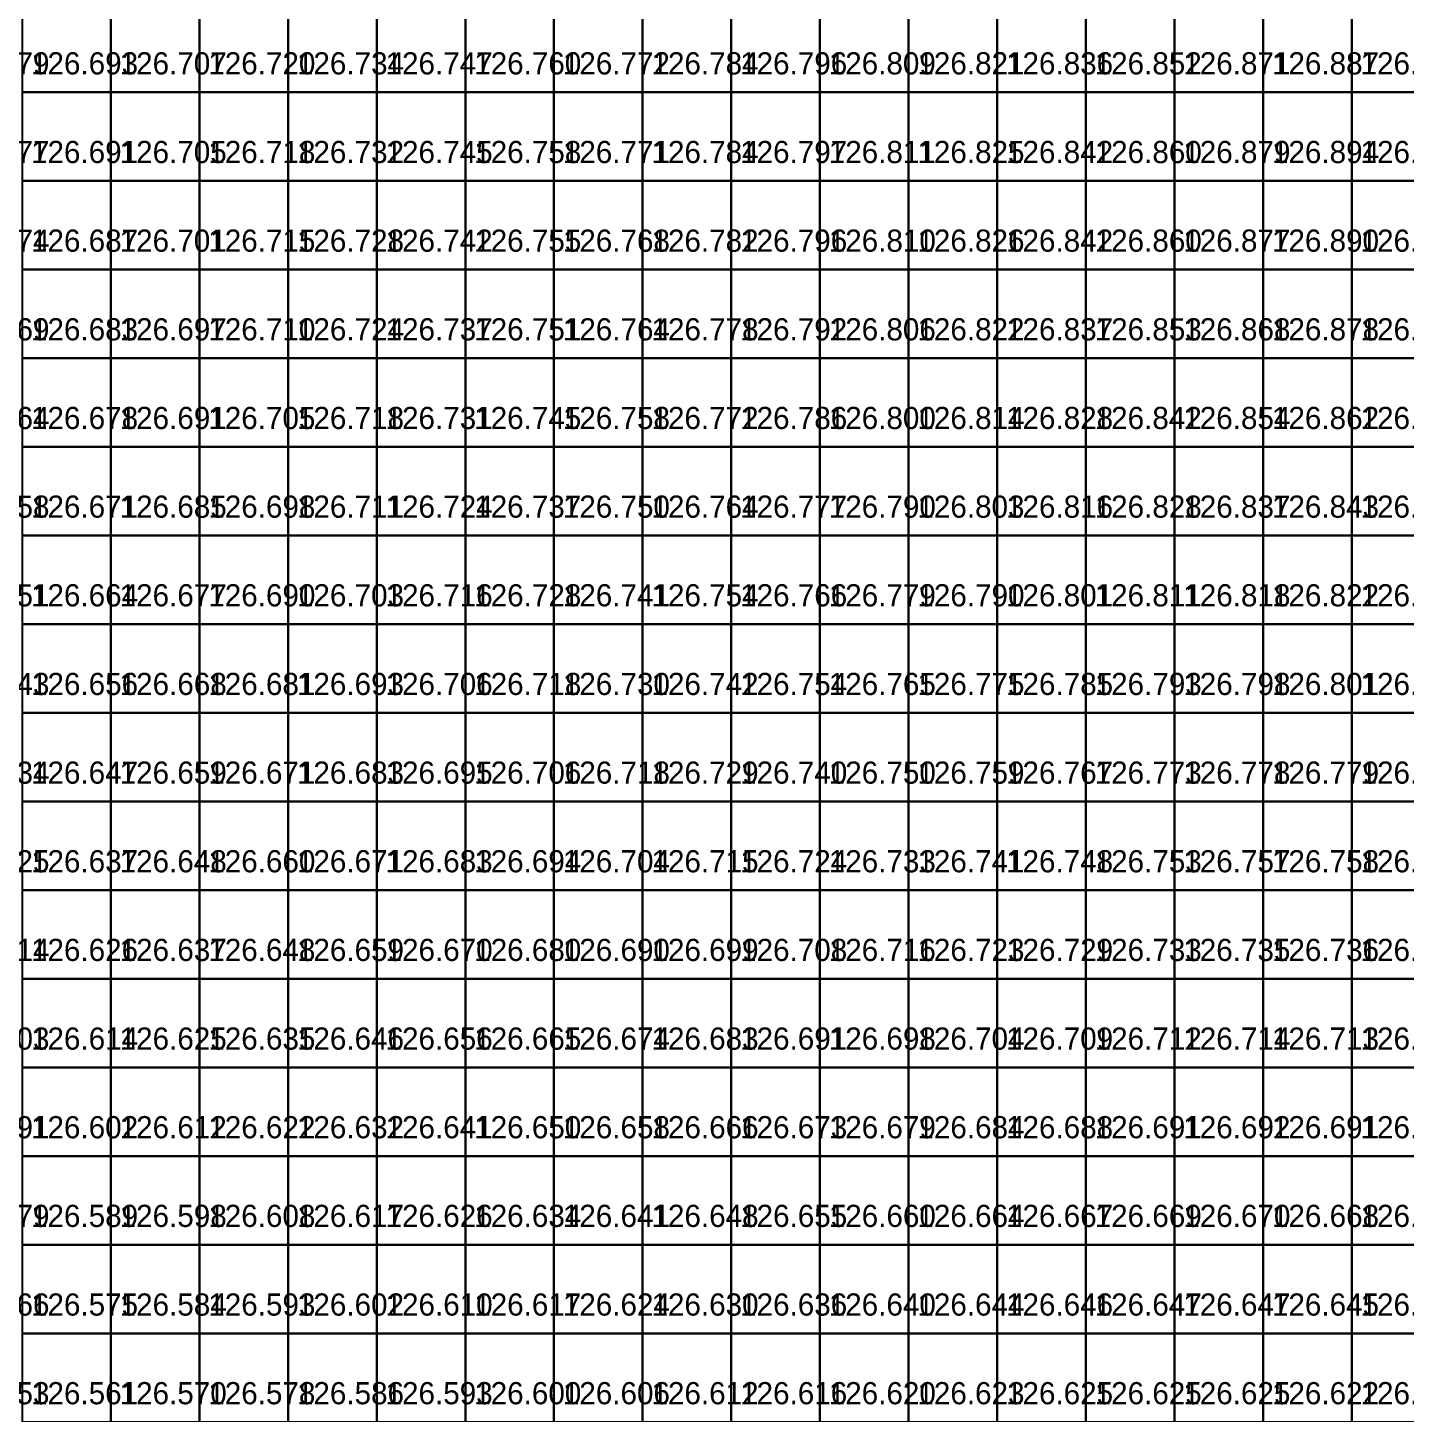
# Model space of a CAD drawing. Header units: metres. Extents: x 287857 to 287978, y 62957 to 63018.
# Drawn here: x 287886.99 to 287902.53, y 62971.93 to 62987.56 of the extents above; entities that cross this region are included whole.
import ezdxf

# ---------------------------------------------------------------- set-up
doc = ezdxf.new("R2010")
doc.units = ezdxf.units.M
for name, color, linetype, true_color in [('CIVILS-BARRIER', 7, 'Continuous', 0xf87171), ('CIVILS-INTERP', 7, 'Continuous', 0x64748b), ('CIVILS-LEVEL-TXT', 7, 'Continuous', 0x38bdf8), ('CIVILS-REAL', 7, 'Continuous', 0x38bdf8)]:
    doc.layers.add(name, color=color, linetype=linetype, true_color=true_color)

msp = doc.modelspace()

# ---------------------------------------------------------------- linework, layer by layer
at = {"layer": 'CIVILS-BARRIER'}
msp.add_polyline3d([(287901.925, 62986.831, 126.59), (287902.925, 62986.831, 126.59), (287902.925, 62987.831, 126.59), (287901.925, 62987.831, 126.59), (287901.925, 62986.831, 126.59)], dxfattribs=at)
at = {"layer": 'CIVILS-INTERP'}
for points in [[(287886.925, 62986.831, 126.693), (287887.925, 62986.831, 126.693), (287887.925, 62987.831, 126.693), (287886.925, 62987.831, 126.693), (287886.925, 62986.831, 126.693)], [(287887.925, 62986.831, 126.707), (287888.925, 62986.831, 126.707), (287888.925, 62987.831, 126.707), (287887.925, 62987.831, 126.707), (287887.925, 62986.831, 126.707)], [(287888.925, 62986.831, 126.72), (287889.925, 62986.831, 126.72), (287889.925, 62987.831, 126.72), (287888.925, 62987.831, 126.72), (287888.925, 62986.831, 126.72)], [(287889.925, 62986.831, 126.734), (287890.925, 62986.831, 126.734), (287890.925, 62987.831, 126.734), (287889.925, 62987.831, 126.734), (287889.925, 62986.831, 126.734)], [(287890.925, 62986.831, 126.747), (287891.925, 62986.831, 126.747), (287891.925, 62987.831, 126.747), (287890.925, 62987.831, 126.747), (287890.925, 62986.831, 126.747)], [(287891.925, 62986.831, 126.76), (287892.925, 62986.831, 126.76), (287892.925, 62987.831, 126.76), (287891.925, 62987.831, 126.76), (287891.925, 62986.831, 126.76)], [(287892.925, 62986.831, 126.772), (287893.925, 62986.831, 126.772), (287893.925, 62987.831, 126.772), (287892.925, 62987.831, 126.772), (287892.925, 62986.831, 126.772)], [(287893.925, 62986.831, 126.784), (287894.925, 62986.831, 126.784), (287894.925, 62987.831, 126.784), (287893.925, 62987.831, 126.784), (287893.925, 62986.831, 126.784)], [(287894.925, 62986.831, 126.796), (287895.925, 62986.831, 126.796), (287895.925, 62987.831, 126.796), (287894.925, 62987.831, 126.796), (287894.925, 62986.831, 126.796)], [(287895.925, 62986.831, 126.809), (287896.925, 62986.831, 126.809), (287896.925, 62987.831, 126.809), (287895.925, 62987.831, 126.809), (287895.925, 62986.831, 126.809)], [(287896.925, 62986.831, 126.821), (287897.925, 62986.831, 126.821), (287897.925, 62987.831, 126.821), (287896.925, 62987.831, 126.821), (287896.925, 62986.831, 126.821)], [(287897.925, 62986.831, 126.836), (287898.925, 62986.831, 126.836), (287898.925, 62987.831, 126.836), (287897.925, 62987.831, 126.836), (287897.925, 62986.831, 126.836)], [(287898.925, 62986.831, 126.852), (287899.925, 62986.831, 126.852), (287899.925, 62987.831, 126.852), (287898.925, 62987.831, 126.852), (287898.925, 62986.831, 126.852)], [(287899.925, 62986.831, 126.871), (287900.925, 62986.831, 126.871), (287900.925, 62987.831, 126.871), (287899.925, 62987.831, 126.871), (287899.925, 62986.831, 126.871)], [(287900.925, 62986.831, 126.887), (287901.925, 62986.831, 126.887), (287901.925, 62987.831, 126.887), (287900.925, 62987.831, 126.887), (287900.925, 62986.831, 126.887)], [(287886.925, 62985.831, 126.691), (287887.925, 62985.831, 126.691), (287887.925, 62986.831, 126.691), (287886.925, 62986.831, 126.691), (287886.925, 62985.831, 126.691)], [(287887.925, 62985.831, 126.705), (287888.925, 62985.831, 126.705), (287888.925, 62986.831, 126.705), (287887.925, 62986.831, 126.705), (287887.925, 62985.831, 126.705)], [(287888.925, 62985.831, 126.718), (287889.925, 62985.831, 126.718), (287889.925, 62986.831, 126.718), (287888.925, 62986.831, 126.718), (287888.925, 62985.831, 126.718)], [(287889.925, 62985.831, 126.732), (287890.925, 62985.831, 126.732), (287890.925, 62986.831, 126.732), (287889.925, 62986.831, 126.732), (287889.925, 62985.831, 126.732)], [(287890.925, 62985.831, 126.745), (287891.925, 62985.831, 126.745), (287891.925, 62986.831, 126.745), (287890.925, 62986.831, 126.745), (287890.925, 62985.831, 126.745)], [(287891.925, 62985.831, 126.758), (287892.925, 62985.831, 126.758), (287892.925, 62986.831, 126.758), (287891.925, 62986.831, 126.758), (287891.925, 62985.831, 126.758)], [(287892.925, 62985.831, 126.771), (287893.925, 62985.831, 126.771), (287893.925, 62986.831, 126.771), (287892.925, 62986.831, 126.771), (287892.925, 62985.831, 126.771)], [(287893.925, 62985.831, 126.784), (287894.925, 62985.831, 126.784), (287894.925, 62986.831, 126.784), (287893.925, 62986.831, 126.784), (287893.925, 62985.831, 126.784)], [(287894.925, 62985.831, 126.797), (287895.925, 62985.831, 126.797), (287895.925, 62986.831, 126.797), (287894.925, 62986.831, 126.797), (287894.925, 62985.831, 126.797)], [(287895.925, 62985.831, 126.811), (287896.925, 62985.831, 126.811), (287896.925, 62986.831, 126.811), (287895.925, 62986.831, 126.811), (287895.925, 62985.831, 126.811)], [(287896.925, 62985.831, 126.825), (287897.925, 62985.831, 126.825), (287897.925, 62986.831, 126.825), (287896.925, 62986.831, 126.825), (287896.925, 62985.831, 126.825)], [(287897.925, 62985.831, 126.842), (287898.925, 62985.831, 126.842), (287898.925, 62986.831, 126.842), (287897.925, 62986.831, 126.842), (287897.925, 62985.831, 126.842)], [(287898.925, 62985.831, 126.86), (287899.925, 62985.831, 126.86), (287899.925, 62986.831, 126.86), (287898.925, 62986.831, 126.86), (287898.925, 62985.831, 126.86)], [(287899.925, 62985.831, 126.879), (287900.925, 62985.831, 126.879), (287900.925, 62986.831, 126.879), (287899.925, 62986.831, 126.879), (287899.925, 62985.831, 126.879)], [(287900.925, 62985.831, 126.894), (287901.925, 62985.831, 126.894), (287901.925, 62986.831, 126.894), (287900.925, 62986.831, 126.894), (287900.925, 62985.831, 126.894)], [(287886.925, 62984.831, 126.687), (287887.925, 62984.831, 126.687), (287887.925, 62985.831, 126.687), (287886.925, 62985.831, 126.687), (287886.925, 62984.831, 126.687)], [(287887.925, 62984.831, 126.701), (287888.925, 62984.831, 126.701), (287888.925, 62985.831, 126.701), (287887.925, 62985.831, 126.701), (287887.925, 62984.831, 126.701)], [(287888.925, 62984.831, 126.715), (287889.925, 62984.831, 126.715), (287889.925, 62985.831, 126.715), (287888.925, 62985.831, 126.715), (287888.925, 62984.831, 126.715)], [(287889.925, 62984.831, 126.728), (287890.925, 62984.831, 126.728), (287890.925, 62985.831, 126.728), (287889.925, 62985.831, 126.728), (287889.925, 62984.831, 126.728)], [(287890.925, 62984.831, 126.742), (287891.925, 62984.831, 126.742), (287891.925, 62985.831, 126.742), (287890.925, 62985.831, 126.742), (287890.925, 62984.831, 126.742)], [(287891.925, 62984.831, 126.755), (287892.925, 62984.831, 126.755), (287892.925, 62985.831, 126.755), (287891.925, 62985.831, 126.755), (287891.925, 62984.831, 126.755)], [(287892.925, 62984.831, 126.768), (287893.925, 62984.831, 126.768), (287893.925, 62985.831, 126.768), (287892.925, 62985.831, 126.768), (287892.925, 62984.831, 126.768)], [(287893.925, 62984.831, 126.782), (287894.925, 62984.831, 126.782), (287894.925, 62985.831, 126.782), (287893.925, 62985.831, 126.782), (287893.925, 62984.831, 126.782)], [(287894.925, 62984.831, 126.796), (287895.925, 62984.831, 126.796), (287895.925, 62985.831, 126.796), (287894.925, 62985.831, 126.796), (287894.925, 62984.831, 126.796)], [(287895.925, 62984.831, 126.81), (287896.925, 62984.831, 126.81), (287896.925, 62985.831, 126.81), (287895.925, 62985.831, 126.81), (287895.925, 62984.831, 126.81)], [(287896.925, 62984.831, 126.826), (287897.925, 62984.831, 126.826), (287897.925, 62985.831, 126.826), (287896.925, 62985.831, 126.826), (287896.925, 62984.831, 126.826)], [(287897.925, 62984.831, 126.842), (287898.925, 62984.831, 126.842), (287898.925, 62985.831, 126.842), (287897.925, 62985.831, 126.842), (287897.925, 62984.831, 126.842)], [(287898.925, 62984.831, 126.86), (287899.925, 62984.831, 126.86), (287899.925, 62985.831, 126.86), (287898.925, 62985.831, 126.86), (287898.925, 62984.831, 126.86)], [(287899.925, 62984.831, 126.877), (287900.925, 62984.831, 126.877), (287900.925, 62985.831, 126.877), (287899.925, 62985.831, 126.877), (287899.925, 62984.831, 126.877)], [(287900.925, 62984.831, 126.89), (287901.925, 62984.831, 126.89), (287901.925, 62985.831, 126.89), (287900.925, 62985.831, 126.89), (287900.925, 62984.831, 126.89)], [(287901.925, 62984.831, 126.895), (287902.925, 62984.831, 126.895), (287902.925, 62985.831, 126.895), (287901.925, 62985.831, 126.895), (287901.925, 62984.831, 126.895)], [(287886.925, 62983.831, 126.683), (287887.925, 62983.831, 126.683), (287887.925, 62984.831, 126.683), (287886.925, 62984.831, 126.683), (287886.925, 62983.831, 126.683)], [(287887.925, 62983.831, 126.697), (287888.925, 62983.831, 126.697), (287888.925, 62984.831, 126.697), (287887.925, 62984.831, 126.697), (287887.925, 62983.831, 126.697)], [(287888.925, 62983.831, 126.71), (287889.925, 62983.831, 126.71), (287889.925, 62984.831, 126.71), (287888.925, 62984.831, 126.71), (287888.925, 62983.831, 126.71)], [(287889.925, 62983.831, 126.724), (287890.925, 62983.831, 126.724), (287890.925, 62984.831, 126.724), (287889.925, 62984.831, 126.724), (287889.925, 62983.831, 126.724)], [(287890.925, 62983.831, 126.737), (287891.925, 62983.831, 126.737), (287891.925, 62984.831, 126.737), (287890.925, 62984.831, 126.737), (287890.925, 62983.831, 126.737)], [(287891.925, 62983.831, 126.751), (287892.925, 62983.831, 126.751), (287892.925, 62984.831, 126.751), (287891.925, 62984.831, 126.751), (287891.925, 62983.831, 126.751)], [(287892.925, 62983.831, 126.764), (287893.925, 62983.831, 126.764), (287893.925, 62984.831, 126.764), (287892.925, 62984.831, 126.764), (287892.925, 62983.831, 126.764)], [(287893.925, 62983.831, 126.778), (287894.925, 62983.831, 126.778), (287894.925, 62984.831, 126.778), (287893.925, 62984.831, 126.778), (287893.925, 62983.831, 126.778)], [(287894.925, 62983.831, 126.792), (287895.925, 62983.831, 126.792), (287895.925, 62984.831, 126.792), (287894.925, 62984.831, 126.792), (287894.925, 62983.831, 126.792)], [(287895.925, 62983.831, 126.806), (287896.925, 62983.831, 126.806), (287896.925, 62984.831, 126.806), (287895.925, 62984.831, 126.806), (287895.925, 62983.831, 126.806)], [(287896.925, 62983.831, 126.822), (287897.925, 62983.831, 126.822), (287897.925, 62984.831, 126.822), (287896.925, 62984.831, 126.822), (287896.925, 62983.831, 126.822)], [(287897.925, 62983.831, 126.837), (287898.925, 62983.831, 126.837), (287898.925, 62984.831, 126.837), (287897.925, 62984.831, 126.837), (287897.925, 62983.831, 126.837)], [(287898.925, 62983.831, 126.853), (287899.925, 62983.831, 126.853), (287899.925, 62984.831, 126.853), (287898.925, 62984.831, 126.853), (287898.925, 62983.831, 126.853)], [(287899.925, 62983.831, 126.868), (287900.925, 62983.831, 126.868), (287900.925, 62984.831, 126.868), (287899.925, 62984.831, 126.868), (287899.925, 62983.831, 126.868)], [(287900.925, 62983.831, 126.878), (287901.925, 62983.831, 126.878), (287901.925, 62984.831, 126.878), (287900.925, 62984.831, 126.878), (287900.925, 62983.831, 126.878)], [(287901.925, 62983.831, 126.882), (287902.925, 62983.831, 126.882), (287902.925, 62984.831, 126.882), (287901.925, 62984.831, 126.882), (287901.925, 62983.831, 126.882)], [(287886.925, 62982.831, 126.678), (287887.925, 62982.831, 126.678), (287887.925, 62983.831, 126.678), (287886.925, 62983.831, 126.678), (287886.925, 62982.831, 126.678)], [(287887.925, 62982.831, 126.691), (287888.925, 62982.831, 126.691), (287888.925, 62983.831, 126.691), (287887.925, 62983.831, 126.691), (287887.925, 62982.831, 126.691)], [(287888.925, 62982.831, 126.705), (287889.925, 62982.831, 126.705), (287889.925, 62983.831, 126.705), (287888.925, 62983.831, 126.705), (287888.925, 62982.831, 126.705)], [(287889.925, 62982.831, 126.718), (287890.925, 62982.831, 126.718), (287890.925, 62983.831, 126.718), (287889.925, 62983.831, 126.718), (287889.925, 62982.831, 126.718)], [(287890.925, 62982.831, 126.731), (287891.925, 62982.831, 126.731), (287891.925, 62983.831, 126.731), (287890.925, 62983.831, 126.731), (287890.925, 62982.831, 126.731)], [(287891.925, 62982.831, 126.745), (287892.925, 62982.831, 126.745), (287892.925, 62983.831, 126.745), (287891.925, 62983.831, 126.745), (287891.925, 62982.831, 126.745)], [(287892.925, 62982.831, 126.758), (287893.925, 62982.831, 126.758), (287893.925, 62983.831, 126.758), (287892.925, 62983.831, 126.758), (287892.925, 62982.831, 126.758)], [(287893.925, 62982.831, 126.772), (287894.925, 62982.831, 126.772), (287894.925, 62983.831, 126.772), (287893.925, 62983.831, 126.772), (287893.925, 62982.831, 126.772)], [(287894.925, 62982.831, 126.786), (287895.925, 62982.831, 126.786), (287895.925, 62983.831, 126.786), (287894.925, 62983.831, 126.786), (287894.925, 62982.831, 126.786)], [(287895.925, 62982.831, 126.8), (287896.925, 62982.831, 126.8), (287896.925, 62983.831, 126.8), (287895.925, 62983.831, 126.8), (287895.925, 62982.831, 126.8)], [(287896.925, 62982.831, 126.814), (287897.925, 62982.831, 126.814), (287897.925, 62983.831, 126.814), (287896.925, 62983.831, 126.814), (287896.925, 62982.831, 126.814)], [(287897.925, 62982.831, 126.828), (287898.925, 62982.831, 126.828), (287898.925, 62983.831, 126.828), (287897.925, 62983.831, 126.828), (287897.925, 62982.831, 126.828)], [(287898.925, 62982.831, 126.842), (287899.925, 62982.831, 126.842), (287899.925, 62983.831, 126.842), (287898.925, 62983.831, 126.842), (287898.925, 62982.831, 126.842)], [(287899.925, 62982.831, 126.854), (287900.925, 62982.831, 126.854), (287900.925, 62983.831, 126.854), (287899.925, 62983.831, 126.854), (287899.925, 62982.831, 126.854)], [(287900.925, 62982.831, 126.862), (287901.925, 62982.831, 126.862), (287901.925, 62983.831, 126.862), (287900.925, 62983.831, 126.862), (287900.925, 62982.831, 126.862)], [(287901.925, 62982.831, 126.864), (287902.925, 62982.831, 126.864), (287902.925, 62983.831, 126.864), (287901.925, 62983.831, 126.864), (287901.925, 62982.831, 126.864)], [(287886.925, 62981.831, 126.671), (287887.925, 62981.831, 126.671), (287887.925, 62982.831, 126.671), (287886.925, 62982.831, 126.671), (287886.925, 62981.831, 126.671)], [(287887.925, 62981.831, 126.685), (287888.925, 62981.831, 126.685), (287888.925, 62982.831, 126.685), (287887.925, 62982.831, 126.685), (287887.925, 62981.831, 126.685)], [(287888.925, 62981.831, 126.698), (287889.925, 62981.831, 126.698), (287889.925, 62982.831, 126.698), (287888.925, 62982.831, 126.698), (287888.925, 62981.831, 126.698)], [(287889.925, 62981.831, 126.711), (287890.925, 62981.831, 126.711), (287890.925, 62982.831, 126.711), (287889.925, 62982.831, 126.711), (287889.925, 62981.831, 126.711)], [(287890.925, 62981.831, 126.724), (287891.925, 62981.831, 126.724), (287891.925, 62982.831, 126.724), (287890.925, 62982.831, 126.724), (287890.925, 62981.831, 126.724)], [(287891.925, 62981.831, 126.737), (287892.925, 62981.831, 126.737), (287892.925, 62982.831, 126.737), (287891.925, 62982.831, 126.737), (287891.925, 62981.831, 126.737)], [(287892.925, 62981.831, 126.75), (287893.925, 62981.831, 126.75), (287893.925, 62982.831, 126.75), (287892.925, 62982.831, 126.75), (287892.925, 62981.831, 126.75)], [(287893.925, 62981.831, 126.764), (287894.925, 62981.831, 126.764), (287894.925, 62982.831, 126.764), (287893.925, 62982.831, 126.764), (287893.925, 62981.831, 126.764)], [(287894.925, 62981.831, 126.777), (287895.925, 62981.831, 126.777), (287895.925, 62982.831, 126.777), (287894.925, 62982.831, 126.777), (287894.925, 62981.831, 126.777)], [(287895.925, 62981.831, 126.79), (287896.925, 62981.831, 126.79), (287896.925, 62982.831, 126.79), (287895.925, 62982.831, 126.79), (287895.925, 62981.831, 126.79)], [(287896.925, 62981.831, 126.803), (287897.925, 62981.831, 126.803), (287897.925, 62982.831, 126.803), (287896.925, 62982.831, 126.803), (287896.925, 62981.831, 126.803)], [(287897.925, 62981.831, 126.816), (287898.925, 62981.831, 126.816), (287898.925, 62982.831, 126.816), (287897.925, 62982.831, 126.816), (287897.925, 62981.831, 126.816)], [(287898.925, 62981.831, 126.828), (287899.925, 62981.831, 126.828), (287899.925, 62982.831, 126.828), (287898.925, 62982.831, 126.828), (287898.925, 62981.831, 126.828)], [(287899.925, 62981.831, 126.837), (287900.925, 62981.831, 126.837), (287900.925, 62982.831, 126.837), (287899.925, 62982.831, 126.837), (287899.925, 62981.831, 126.837)], [(287900.925, 62981.831, 126.843), (287901.925, 62981.831, 126.843), (287901.925, 62982.831, 126.843), (287900.925, 62982.831, 126.843), (287900.925, 62981.831, 126.843)], [(287901.925, 62981.831, 126.844), (287902.925, 62981.831, 126.844), (287902.925, 62982.831, 126.844), (287901.925, 62982.831, 126.844), (287901.925, 62981.831, 126.844)], [(287886.925, 62980.831, 126.664), (287887.925, 62980.831, 126.664), (287887.925, 62981.831, 126.664), (287886.925, 62981.831, 126.664), (287886.925, 62980.831, 126.664)], [(287887.925, 62980.831, 126.677), (287888.925, 62980.831, 126.677), (287888.925, 62981.831, 126.677), (287887.925, 62981.831, 126.677), (287887.925, 62980.831, 126.677)], [(287888.925, 62980.831, 126.69), (287889.925, 62980.831, 126.69), (287889.925, 62981.831, 126.69), (287888.925, 62981.831, 126.69), (287888.925, 62980.831, 126.69)], [(287889.925, 62980.831, 126.703), (287890.925, 62980.831, 126.703), (287890.925, 62981.831, 126.703), (287889.925, 62981.831, 126.703), (287889.925, 62980.831, 126.703)], [(287890.925, 62980.831, 126.716), (287891.925, 62980.831, 126.716), (287891.925, 62981.831, 126.716), (287890.925, 62981.831, 126.716), (287890.925, 62980.831, 126.716)], [(287891.925, 62980.831, 126.728), (287892.925, 62980.831, 126.728), (287892.925, 62981.831, 126.728), (287891.925, 62981.831, 126.728), (287891.925, 62980.831, 126.728)], [(287892.925, 62980.831, 126.741), (287893.925, 62980.831, 126.741), (287893.925, 62981.831, 126.741), (287892.925, 62981.831, 126.741), (287892.925, 62980.831, 126.741)], [(287893.925, 62980.831, 126.754), (287894.925, 62980.831, 126.754), (287894.925, 62981.831, 126.754), (287893.925, 62981.831, 126.754), (287893.925, 62980.831, 126.754)], [(287894.925, 62980.831, 126.766), (287895.925, 62980.831, 126.766), (287895.925, 62981.831, 126.766), (287894.925, 62981.831, 126.766), (287894.925, 62980.831, 126.766)], [(287895.925, 62980.831, 126.779), (287896.925, 62980.831, 126.779), (287896.925, 62981.831, 126.779), (287895.925, 62981.831, 126.779), (287895.925, 62980.831, 126.779)], [(287896.925, 62980.831, 126.79), (287897.925, 62980.831, 126.79), (287897.925, 62981.831, 126.79), (287896.925, 62981.831, 126.79), (287896.925, 62980.831, 126.79)], [(287897.925, 62980.831, 126.801), (287898.925, 62980.831, 126.801), (287898.925, 62981.831, 126.801), (287897.925, 62981.831, 126.801), (287897.925, 62980.831, 126.801)], [(287898.925, 62980.831, 126.811), (287899.925, 62980.831, 126.811), (287899.925, 62981.831, 126.811), (287898.925, 62981.831, 126.811), (287898.925, 62980.831, 126.811)], [(287899.925, 62980.831, 126.818), (287900.925, 62980.831, 126.818), (287900.925, 62981.831, 126.818), (287899.925, 62981.831, 126.818), (287899.925, 62980.831, 126.818)], [(287900.925, 62980.831, 126.822), (287901.925, 62980.831, 126.822), (287901.925, 62981.831, 126.822), (287900.925, 62981.831, 126.822), (287900.925, 62980.831, 126.822)], [(287901.925, 62980.831, 126.822), (287902.925, 62980.831, 126.822), (287902.925, 62981.831, 126.822), (287901.925, 62981.831, 126.822), (287901.925, 62980.831, 126.822)], [(287886.925, 62979.831, 126.656), (287887.925, 62979.831, 126.656), (287887.925, 62980.831, 126.656), (287886.925, 62980.831, 126.656), (287886.925, 62979.831, 126.656)], [(287887.925, 62979.831, 126.668), (287888.925, 62979.831, 126.668), (287888.925, 62980.831, 126.668), (287887.925, 62980.831, 126.668), (287887.925, 62979.831, 126.668)], [(287888.925, 62979.831, 126.681), (287889.925, 62979.831, 126.681), (287889.925, 62980.831, 126.681), (287888.925, 62980.831, 126.681), (287888.925, 62979.831, 126.681)], [(287889.925, 62979.831, 126.693), (287890.925, 62979.831, 126.693), (287890.925, 62980.831, 126.693), (287889.925, 62980.831, 126.693), (287889.925, 62979.831, 126.693)], [(287890.925, 62979.831, 126.706), (287891.925, 62979.831, 126.706), (287891.925, 62980.831, 126.706), (287890.925, 62980.831, 126.706), (287890.925, 62979.831, 126.706)], [(287891.925, 62979.831, 126.718), (287892.925, 62979.831, 126.718), (287892.925, 62980.831, 126.718), (287891.925, 62980.831, 126.718), (287891.925, 62979.831, 126.718)], [(287892.925, 62979.831, 126.73), (287893.925, 62979.831, 126.73), (287893.925, 62980.831, 126.73), (287892.925, 62980.831, 126.73), (287892.925, 62979.831, 126.73)], [(287893.925, 62979.831, 126.742), (287894.925, 62979.831, 126.742), (287894.925, 62980.831, 126.742), (287893.925, 62980.831, 126.742), (287893.925, 62979.831, 126.742)], [(287894.925, 62979.831, 126.754), (287895.925, 62979.831, 126.754), (287895.925, 62980.831, 126.754), (287894.925, 62980.831, 126.754), (287894.925, 62979.831, 126.754)], [(287895.925, 62979.831, 126.765), (287896.925, 62979.831, 126.765), (287896.925, 62980.831, 126.765), (287895.925, 62980.831, 126.765), (287895.925, 62979.831, 126.765)], [(287896.925, 62979.831, 126.775), (287897.925, 62979.831, 126.775), (287897.925, 62980.831, 126.775), (287896.925, 62980.831, 126.775), (287896.925, 62979.831, 126.775)], [(287897.925, 62979.831, 126.785), (287898.925, 62979.831, 126.785), (287898.925, 62980.831, 126.785), (287897.925, 62980.831, 126.785), (287897.925, 62979.831, 126.785)], [(287898.925, 62979.831, 126.793), (287899.925, 62979.831, 126.793), (287899.925, 62980.831, 126.793), (287898.925, 62980.831, 126.793), (287898.925, 62979.831, 126.793)], [(287899.925, 62979.831, 126.798), (287900.925, 62979.831, 126.798), (287900.925, 62980.831, 126.798), (287899.925, 62980.831, 126.798), (287899.925, 62979.831, 126.798)], [(287900.925, 62979.831, 126.801), (287901.925, 62979.831, 126.801), (287901.925, 62980.831, 126.801), (287900.925, 62980.831, 126.801), (287900.925, 62979.831, 126.801)], [(287901.925, 62979.831, 126.8), (287902.925, 62979.831, 126.8), (287902.925, 62980.831, 126.8), (287901.925, 62980.831, 126.8), (287901.925, 62979.831, 126.8)], [(287886.925, 62978.831, 126.647), (287887.925, 62978.831, 126.647), (287887.925, 62979.831, 126.647), (287886.925, 62979.831, 126.647), (287886.925, 62978.831, 126.647)], [(287887.925, 62978.831, 126.659), (287888.925, 62978.831, 126.659), (287888.925, 62979.831, 126.659), (287887.925, 62979.831, 126.659), (287887.925, 62978.831, 126.659)], [(287888.925, 62978.831, 126.671), (287889.925, 62978.831, 126.671), (287889.925, 62979.831, 126.671), (287888.925, 62979.831, 126.671), (287888.925, 62978.831, 126.671)], [(287889.925, 62978.831, 126.683), (287890.925, 62978.831, 126.683), (287890.925, 62979.831, 126.683), (287889.925, 62979.831, 126.683), (287889.925, 62978.831, 126.683)], [(287890.925, 62978.831, 126.695), (287891.925, 62978.831, 126.695), (287891.925, 62979.831, 126.695), (287890.925, 62979.831, 126.695), (287890.925, 62978.831, 126.695)], [(287891.925, 62978.831, 126.706), (287892.925, 62978.831, 126.706), (287892.925, 62979.831, 126.706), (287891.925, 62979.831, 126.706), (287891.925, 62978.831, 126.706)], [(287892.925, 62978.831, 126.718), (287893.925, 62978.831, 126.718), (287893.925, 62979.831, 126.718), (287892.925, 62979.831, 126.718), (287892.925, 62978.831, 126.718)], [(287893.925, 62978.831, 126.729), (287894.925, 62978.831, 126.729), (287894.925, 62979.831, 126.729), (287893.925, 62979.831, 126.729), (287893.925, 62978.831, 126.729)], [(287894.925, 62978.831, 126.74), (287895.925, 62978.831, 126.74), (287895.925, 62979.831, 126.74), (287894.925, 62979.831, 126.74), (287894.925, 62978.831, 126.74)], [(287895.925, 62978.831, 126.75), (287896.925, 62978.831, 126.75), (287896.925, 62979.831, 126.75), (287895.925, 62979.831, 126.75), (287895.925, 62978.831, 126.75)], [(287896.925, 62978.831, 126.759), (287897.925, 62978.831, 126.759), (287897.925, 62979.831, 126.759), (287896.925, 62979.831, 126.759), (287896.925, 62978.831, 126.759)], [(287897.925, 62978.831, 126.767), (287898.925, 62978.831, 126.767), (287898.925, 62979.831, 126.767), (287897.925, 62979.831, 126.767), (287897.925, 62978.831, 126.767)], [(287898.925, 62978.831, 126.773), (287899.925, 62978.831, 126.773), (287899.925, 62979.831, 126.773), (287898.925, 62979.831, 126.773), (287898.925, 62978.831, 126.773)], [(287899.925, 62978.831, 126.778), (287900.925, 62978.831, 126.778), (287900.925, 62979.831, 126.778), (287899.925, 62979.831, 126.778), (287899.925, 62978.831, 126.778)], [(287900.925, 62978.831, 126.779), (287901.925, 62978.831, 126.779), (287901.925, 62979.831, 126.779), (287900.925, 62979.831, 126.779), (287900.925, 62978.831, 126.779)], [(287901.925, 62978.831, 126.778), (287902.925, 62978.831, 126.778), (287902.925, 62979.831, 126.778), (287901.925, 62979.831, 126.778), (287901.925, 62978.831, 126.778)], [(287886.925, 62977.831, 126.637), (287887.925, 62977.831, 126.637), (287887.925, 62978.831, 126.637), (287886.925, 62978.831, 126.637), (287886.925, 62977.831, 126.637)], [(287887.925, 62977.831, 126.648), (287888.925, 62977.831, 126.648), (287888.925, 62978.831, 126.648), (287887.925, 62978.831, 126.648), (287887.925, 62977.831, 126.648)], [(287888.925, 62977.831, 126.66), (287889.925, 62977.831, 126.66), (287889.925, 62978.831, 126.66), (287888.925, 62978.831, 126.66), (287888.925, 62977.831, 126.66)], [(287889.925, 62977.831, 126.671), (287890.925, 62977.831, 126.671), (287890.925, 62978.831, 126.671), (287889.925, 62978.831, 126.671), (287889.925, 62977.831, 126.671)], [(287890.925, 62977.831, 126.683), (287891.925, 62977.831, 126.683), (287891.925, 62978.831, 126.683), (287890.925, 62978.831, 126.683), (287890.925, 62977.831, 126.683)], [(287891.925, 62977.831, 126.694), (287892.925, 62977.831, 126.694), (287892.925, 62978.831, 126.694), (287891.925, 62978.831, 126.694), (287891.925, 62977.831, 126.694)], [(287892.925, 62977.831, 126.704), (287893.925, 62977.831, 126.704), (287893.925, 62978.831, 126.704), (287892.925, 62978.831, 126.704), (287892.925, 62977.831, 126.704)], [(287893.925, 62977.831, 126.715), (287894.925, 62977.831, 126.715), (287894.925, 62978.831, 126.715), (287893.925, 62978.831, 126.715), (287893.925, 62977.831, 126.715)], [(287894.925, 62977.831, 126.724), (287895.925, 62977.831, 126.724), (287895.925, 62978.831, 126.724), (287894.925, 62978.831, 126.724), (287894.925, 62977.831, 126.724)], [(287895.925, 62977.831, 126.733), (287896.925, 62977.831, 126.733), (287896.925, 62978.831, 126.733), (287895.925, 62978.831, 126.733), (287895.925, 62977.831, 126.733)], [(287896.925, 62977.831, 126.741), (287897.925, 62977.831, 126.741), (287897.925, 62978.831, 126.741), (287896.925, 62978.831, 126.741), (287896.925, 62977.831, 126.741)], [(287897.925, 62977.831, 126.748), (287898.925, 62977.831, 126.748), (287898.925, 62978.831, 126.748), (287897.925, 62978.831, 126.748), (287897.925, 62977.831, 126.748)], [(287898.925, 62977.831, 126.753), (287899.925, 62977.831, 126.753), (287899.925, 62978.831, 126.753), (287898.925, 62978.831, 126.753), (287898.925, 62977.831, 126.753)], [(287899.925, 62977.831, 126.757), (287900.925, 62977.831, 126.757), (287900.925, 62978.831, 126.757), (287899.925, 62978.831, 126.757), (287899.925, 62977.831, 126.757)], [(287900.925, 62977.831, 126.758), (287901.925, 62977.831, 126.758), (287901.925, 62978.831, 126.758), (287900.925, 62978.831, 126.758), (287900.925, 62977.831, 126.758)], [(287901.925, 62977.831, 126.756), (287902.925, 62977.831, 126.756), (287902.925, 62978.831, 126.756), (287901.925, 62978.831, 126.756), (287901.925, 62977.831, 126.756)], [(287886.925, 62976.831, 126.626), (287887.925, 62976.831, 126.626), (287887.925, 62977.831, 126.626), (287886.925, 62977.831, 126.626), (287886.925, 62976.831, 126.626)], [(287887.925, 62976.831, 126.637), (287888.925, 62976.831, 126.637), (287888.925, 62977.831, 126.637), (287887.925, 62977.831, 126.637), (287887.925, 62976.831, 126.637)], [(287888.925, 62976.831, 126.648), (287889.925, 62976.831, 126.648), (287889.925, 62977.831, 126.648), (287888.925, 62977.831, 126.648), (287888.925, 62976.831, 126.648)], [(287889.925, 62976.831, 126.659), (287890.925, 62976.831, 126.659), (287890.925, 62977.831, 126.659), (287889.925, 62977.831, 126.659), (287889.925, 62976.831, 126.659)], [(287890.925, 62976.831, 126.67), (287891.925, 62976.831, 126.67), (287891.925, 62977.831, 126.67), (287890.925, 62977.831, 126.67), (287890.925, 62976.831, 126.67)], [(287891.925, 62976.831, 126.68), (287892.925, 62976.831, 126.68), (287892.925, 62977.831, 126.68), (287891.925, 62977.831, 126.68), (287891.925, 62976.831, 126.68)], [(287892.925, 62976.831, 126.69), (287893.925, 62976.831, 126.69), (287893.925, 62977.831, 126.69), (287892.925, 62977.831, 126.69), (287892.925, 62976.831, 126.69)], [(287893.925, 62976.831, 126.699), (287894.925, 62976.831, 126.699), (287894.925, 62977.831, 126.699), (287893.925, 62977.831, 126.699), (287893.925, 62976.831, 126.699)], [(287894.925, 62976.831, 126.708), (287895.925, 62976.831, 126.708), (287895.925, 62977.831, 126.708), (287894.925, 62977.831, 126.708), (287894.925, 62976.831, 126.708)], [(287895.925, 62976.831, 126.716), (287896.925, 62976.831, 126.716), (287896.925, 62977.831, 126.716), (287895.925, 62977.831, 126.716), (287895.925, 62976.831, 126.716)], [(287896.925, 62976.831, 126.723), (287897.925, 62976.831, 126.723), (287897.925, 62977.831, 126.723), (287896.925, 62977.831, 126.723), (287896.925, 62976.831, 126.723)], [(287897.925, 62976.831, 126.729), (287898.925, 62976.831, 126.729), (287898.925, 62977.831, 126.729), (287897.925, 62977.831, 126.729), (287897.925, 62976.831, 126.729)], [(287898.925, 62976.831, 126.733), (287899.925, 62976.831, 126.733), (287899.925, 62977.831, 126.733), (287898.925, 62977.831, 126.733), (287898.925, 62976.831, 126.733)], [(287899.925, 62976.831, 126.735), (287900.925, 62976.831, 126.735), (287900.925, 62977.831, 126.735), (287899.925, 62977.831, 126.735), (287899.925, 62976.831, 126.735)], [(287900.925, 62976.831, 126.736), (287901.925, 62976.831, 126.736), (287901.925, 62977.831, 126.736), (287900.925, 62977.831, 126.736), (287900.925, 62976.831, 126.736)], [(287901.925, 62976.831, 126.734), (287902.925, 62976.831, 126.734), (287902.925, 62977.831, 126.734), (287901.925, 62977.831, 126.734), (287901.925, 62976.831, 126.734)], [(287886.925, 62975.831, 126.614), (287887.925, 62975.831, 126.614), (287887.925, 62976.831, 126.614), (287886.925, 62976.831, 126.614), (287886.925, 62975.831, 126.614)], [(287887.925, 62975.831, 126.625), (287888.925, 62975.831, 126.625), (287888.925, 62976.831, 126.625), (287887.925, 62976.831, 126.625), (287887.925, 62975.831, 126.625)], [(287888.925, 62975.831, 126.635), (287889.925, 62975.831, 126.635), (287889.925, 62976.831, 126.635), (287888.925, 62976.831, 126.635), (287888.925, 62975.831, 126.635)], [(287889.925, 62975.831, 126.646), (287890.925, 62975.831, 126.646), (287890.925, 62976.831, 126.646), (287889.925, 62976.831, 126.646), (287889.925, 62975.831, 126.646)], [(287890.925, 62975.831, 126.656), (287891.925, 62975.831, 126.656), (287891.925, 62976.831, 126.656), (287890.925, 62976.831, 126.656), (287890.925, 62975.831, 126.656)], [(287891.925, 62975.831, 126.665), (287892.925, 62975.831, 126.665), (287892.925, 62976.831, 126.665), (287891.925, 62976.831, 126.665), (287891.925, 62975.831, 126.665)], [(287892.925, 62975.831, 126.674), (287893.925, 62975.831, 126.674), (287893.925, 62976.831, 126.674), (287892.925, 62976.831, 126.674), (287892.925, 62975.831, 126.674)], [(287893.925, 62975.831, 126.683), (287894.925, 62975.831, 126.683), (287894.925, 62976.831, 126.683), (287893.925, 62976.831, 126.683), (287893.925, 62975.831, 126.683)], [(287894.925, 62975.831, 126.691), (287895.925, 62975.831, 126.691), (287895.925, 62976.831, 126.691), (287894.925, 62976.831, 126.691), (287894.925, 62975.831, 126.691)], [(287895.925, 62975.831, 126.698), (287896.925, 62975.831, 126.698), (287896.925, 62976.831, 126.698), (287895.925, 62976.831, 126.698), (287895.925, 62975.831, 126.698)], [(287896.925, 62975.831, 126.704), (287897.925, 62975.831, 126.704), (287897.925, 62976.831, 126.704), (287896.925, 62976.831, 126.704), (287896.925, 62975.831, 126.704)], [(287897.925, 62975.831, 126.709), (287898.925, 62975.831, 126.709), (287898.925, 62976.831, 126.709), (287897.925, 62976.831, 126.709), (287897.925, 62975.831, 126.709)], [(287898.925, 62975.831, 126.712), (287899.925, 62975.831, 126.712), (287899.925, 62976.831, 126.712), (287898.925, 62976.831, 126.712), (287898.925, 62975.831, 126.712)], [(287899.925, 62975.831, 126.714), (287900.925, 62975.831, 126.714), (287900.925, 62976.831, 126.714), (287899.925, 62976.831, 126.714), (287899.925, 62975.831, 126.714)], [(287900.925, 62975.831, 126.713), (287901.925, 62975.831, 126.713), (287901.925, 62976.831, 126.713), (287900.925, 62976.831, 126.713), (287900.925, 62975.831, 126.713)], [(287901.925, 62975.831, 126.711), (287902.925, 62975.831, 126.711), (287902.925, 62976.831, 126.711), (287901.925, 62976.831, 126.711), (287901.925, 62975.831, 126.711)], [(287886.925, 62974.831, 126.602), (287887.925, 62974.831, 126.602), (287887.925, 62975.831, 126.602), (287886.925, 62975.831, 126.602), (287886.925, 62974.831, 126.602)], [(287887.925, 62974.831, 126.612), (287888.925, 62974.831, 126.612), (287888.925, 62975.831, 126.612), (287887.925, 62975.831, 126.612), (287887.925, 62974.831, 126.612)], [(287888.925, 62974.831, 126.622), (287889.925, 62974.831, 126.622), (287889.925, 62975.831, 126.622), (287888.925, 62975.831, 126.622), (287888.925, 62974.831, 126.622)], [(287889.925, 62974.831, 126.632), (287890.925, 62974.831, 126.632), (287890.925, 62975.831, 126.632), (287889.925, 62975.831, 126.632), (287889.925, 62974.831, 126.632)], [(287890.925, 62974.831, 126.641), (287891.925, 62974.831, 126.641), (287891.925, 62975.831, 126.641), (287890.925, 62975.831, 126.641), (287890.925, 62974.831, 126.641)], [(287891.925, 62974.831, 126.65), (287892.925, 62974.831, 126.65), (287892.925, 62975.831, 126.65), (287891.925, 62975.831, 126.65), (287891.925, 62974.831, 126.65)], [(287892.925, 62974.831, 126.658), (287893.925, 62974.831, 126.658), (287893.925, 62975.831, 126.658), (287892.925, 62975.831, 126.658), (287892.925, 62974.831, 126.658)], [(287893.925, 62974.831, 126.666), (287894.925, 62974.831, 126.666), (287894.925, 62975.831, 126.666), (287893.925, 62975.831, 126.666), (287893.925, 62974.831, 126.666)], [(287894.925, 62974.831, 126.673), (287895.925, 62974.831, 126.673), (287895.925, 62975.831, 126.673), (287894.925, 62975.831, 126.673), (287894.925, 62974.831, 126.673)], [(287895.925, 62974.831, 126.679), (287896.925, 62974.831, 126.679), (287896.925, 62975.831, 126.679), (287895.925, 62975.831, 126.679), (287895.925, 62974.831, 126.679)], [(287896.925, 62974.831, 126.684), (287897.925, 62974.831, 126.684), (287897.925, 62975.831, 126.684), (287896.925, 62975.831, 126.684), (287896.925, 62974.831, 126.684)], [(287897.925, 62974.831, 126.688), (287898.925, 62974.831, 126.688), (287898.925, 62975.831, 126.688), (287897.925, 62975.831, 126.688), (287897.925, 62974.831, 126.688)], [(287898.925, 62974.831, 126.691), (287899.925, 62974.831, 126.691), (287899.925, 62975.831, 126.691), (287898.925, 62975.831, 126.691), (287898.925, 62974.831, 126.691)], [(287899.925, 62974.831, 126.692), (287900.925, 62974.831, 126.692), (287900.925, 62975.831, 126.692), (287899.925, 62975.831, 126.692), (287899.925, 62974.831, 126.692)], [(287900.925, 62974.831, 126.691), (287901.925, 62974.831, 126.691), (287901.925, 62975.831, 126.691), (287900.925, 62975.831, 126.691), (287900.925, 62974.831, 126.691)], [(287901.925, 62974.831, 126.688), (287902.925, 62974.831, 126.688), (287902.925, 62975.831, 126.688), (287901.925, 62975.831, 126.688), (287901.925, 62974.831, 126.688)], [(287886.925, 62973.831, 126.589), (287887.925, 62973.831, 126.589), (287887.925, 62974.831, 126.589), (287886.925, 62974.831, 126.589), (287886.925, 62973.831, 126.589)], [(287887.925, 62973.831, 126.598), (287888.925, 62973.831, 126.598), (287888.925, 62974.831, 126.598), (287887.925, 62974.831, 126.598), (287887.925, 62973.831, 126.598)], [(287888.925, 62973.831, 126.608), (287889.925, 62973.831, 126.608), (287889.925, 62974.831, 126.608), (287888.925, 62974.831, 126.608), (287888.925, 62973.831, 126.608)], [(287889.925, 62973.831, 126.617), (287890.925, 62973.831, 126.617), (287890.925, 62974.831, 126.617), (287889.925, 62974.831, 126.617), (287889.925, 62973.831, 126.617)], [(287890.925, 62973.831, 126.626), (287891.925, 62973.831, 126.626), (287891.925, 62974.831, 126.626), (287890.925, 62974.831, 126.626), (287890.925, 62973.831, 126.626)], [(287891.925, 62973.831, 126.634), (287892.925, 62973.831, 126.634), (287892.925, 62974.831, 126.634), (287891.925, 62974.831, 126.634), (287891.925, 62973.831, 126.634)], [(287892.925, 62973.831, 126.641), (287893.925, 62973.831, 126.641), (287893.925, 62974.831, 126.641), (287892.925, 62974.831, 126.641), (287892.925, 62973.831, 126.641)], [(287893.925, 62973.831, 126.648), (287894.925, 62973.831, 126.648), (287894.925, 62974.831, 126.648), (287893.925, 62974.831, 126.648), (287893.925, 62973.831, 126.648)], [(287894.925, 62973.831, 126.655), (287895.925, 62973.831, 126.655), (287895.925, 62974.831, 126.655), (287894.925, 62974.831, 126.655), (287894.925, 62973.831, 126.655)], [(287895.925, 62973.831, 126.66), (287896.925, 62973.831, 126.66), (287896.925, 62974.831, 126.66), (287895.925, 62974.831, 126.66), (287895.925, 62973.831, 126.66)], [(287896.925, 62973.831, 126.664), (287897.925, 62973.831, 126.664), (287897.925, 62974.831, 126.664), (287896.925, 62974.831, 126.664), (287896.925, 62973.831, 126.664)], [(287897.925, 62973.831, 126.667), (287898.925, 62973.831, 126.667), (287898.925, 62974.831, 126.667), (287897.925, 62974.831, 126.667), (287897.925, 62973.831, 126.667)], [(287898.925, 62973.831, 126.669), (287899.925, 62973.831, 126.669), (287899.925, 62974.831, 126.669), (287898.925, 62974.831, 126.669), (287898.925, 62973.831, 126.669)], [(287899.925, 62973.831, 126.67), (287900.925, 62973.831, 126.67), (287900.925, 62974.831, 126.67), (287899.925, 62974.831, 126.67), (287899.925, 62973.831, 126.67)], [(287900.925, 62973.831, 126.668), (287901.925, 62973.831, 126.668), (287901.925, 62974.831, 126.668), (287900.925, 62974.831, 126.668), (287900.925, 62973.831, 126.668)], [(287901.925, 62973.831, 126.666), (287902.925, 62973.831, 126.666), (287902.925, 62974.831, 126.666), (287901.925, 62974.831, 126.666), (287901.925, 62973.831, 126.666)], [(287886.925, 62972.831, 126.575), (287887.925, 62972.831, 126.575), (287887.925, 62973.831, 126.575), (287886.925, 62973.831, 126.575), (287886.925, 62972.831, 126.575)], [(287887.925, 62972.831, 126.584), (287888.925, 62972.831, 126.584), (287888.925, 62973.831, 126.584), (287887.925, 62973.831, 126.584), (287887.925, 62972.831, 126.584)], [(287888.925, 62972.831, 126.593), (287889.925, 62972.831, 126.593), (287889.925, 62973.831, 126.593), (287888.925, 62973.831, 126.593), (287888.925, 62972.831, 126.593)], [(287889.925, 62972.831, 126.602), (287890.925, 62972.831, 126.602), (287890.925, 62973.831, 126.602), (287889.925, 62973.831, 126.602), (287889.925, 62972.831, 126.602)], [(287890.925, 62972.831, 126.61), (287891.925, 62972.831, 126.61), (287891.925, 62973.831, 126.61), (287890.925, 62973.831, 126.61), (287890.925, 62972.831, 126.61)], [(287891.925, 62972.831, 126.617), (287892.925, 62972.831, 126.617), (287892.925, 62973.831, 126.617), (287891.925, 62973.831, 126.617), (287891.925, 62972.831, 126.617)], [(287892.925, 62972.831, 126.624), (287893.925, 62972.831, 126.624), (287893.925, 62973.831, 126.624), (287892.925, 62973.831, 126.624), (287892.925, 62972.831, 126.624)], [(287893.925, 62972.831, 126.63), (287894.925, 62972.831, 126.63), (287894.925, 62973.831, 126.63), (287893.925, 62973.831, 126.63), (287893.925, 62972.831, 126.63)], [(287894.925, 62972.831, 126.636), (287895.925, 62972.831, 126.636), (287895.925, 62973.831, 126.636), (287894.925, 62973.831, 126.636), (287894.925, 62972.831, 126.636)], [(287895.925, 62972.831, 126.64), (287896.925, 62972.831, 126.64), (287896.925, 62973.831, 126.64), (287895.925, 62973.831, 126.64), (287895.925, 62972.831, 126.64)], [(287896.925, 62972.831, 126.644), (287897.925, 62972.831, 126.644), (287897.925, 62973.831, 126.644), (287896.925, 62973.831, 126.644), (287896.925, 62972.831, 126.644)], [(287897.925, 62972.831, 126.646), (287898.925, 62972.831, 126.646), (287898.925, 62973.831, 126.646), (287897.925, 62973.831, 126.646), (287897.925, 62972.831, 126.646)], [(287898.925, 62972.831, 126.647), (287899.925, 62972.831, 126.647), (287899.925, 62973.831, 126.647), (287898.925, 62973.831, 126.647), (287898.925, 62972.831, 126.647)], [(287899.925, 62972.831, 126.647), (287900.925, 62972.831, 126.647), (287900.925, 62973.831, 126.647), (287899.925, 62973.831, 126.647), (287899.925, 62972.831, 126.647)], [(287900.925, 62972.831, 126.645), (287901.925, 62972.831, 126.645), (287901.925, 62973.831, 126.645), (287900.925, 62973.831, 126.645), (287900.925, 62972.831, 126.645)], [(287901.925, 62972.831, 126.642), (287902.925, 62972.831, 126.642), (287902.925, 62973.831, 126.642), (287901.925, 62973.831, 126.642), (287901.925, 62972.831, 126.642)], [(287886.925, 62971.831, 126.561), (287887.925, 62971.831, 126.561), (287887.925, 62972.831, 126.561), (287886.925, 62972.831, 126.561), (287886.925, 62971.831, 126.561)], [(287887.925, 62971.831, 126.57), (287888.925, 62971.831, 126.57), (287888.925, 62972.831, 126.57), (287887.925, 62972.831, 126.57), (287887.925, 62971.831, 126.57)], [(287888.925, 62971.831, 126.578), (287889.925, 62971.831, 126.578), (287889.925, 62972.831, 126.578), (287888.925, 62972.831, 126.578), (287888.925, 62971.831, 126.578)], [(287889.925, 62971.831, 126.586), (287890.925, 62971.831, 126.586), (287890.925, 62972.831, 126.586), (287889.925, 62972.831, 126.586), (287889.925, 62971.831, 126.586)], [(287890.925, 62971.831, 126.593), (287891.925, 62971.831, 126.593), (287891.925, 62972.831, 126.593), (287890.925, 62972.831, 126.593), (287890.925, 62971.831, 126.593)], [(287891.925, 62971.831, 126.6), (287892.925, 62971.831, 126.6), (287892.925, 62972.831, 126.6), (287891.925, 62972.831, 126.6), (287891.925, 62971.831, 126.6)], [(287892.925, 62971.831, 126.606), (287893.925, 62971.831, 126.606), (287893.925, 62972.831, 126.606), (287892.925, 62972.831, 126.606), (287892.925, 62971.831, 126.606)], [(287893.925, 62971.831, 126.612), (287894.925, 62971.831, 126.612), (287894.925, 62972.831, 126.612), (287893.925, 62972.831, 126.612), (287893.925, 62971.831, 126.612)], [(287894.925, 62971.831, 126.616), (287895.925, 62971.831, 126.616), (287895.925, 62972.831, 126.616), (287894.925, 62972.831, 126.616), (287894.925, 62971.831, 126.616)], [(287895.925, 62971.831, 126.62), (287896.925, 62971.831, 126.62), (287896.925, 62972.831, 126.62), (287895.925, 62972.831, 126.62), (287895.925, 62971.831, 126.62)], [(287896.925, 62971.831, 126.623), (287897.925, 62971.831, 126.623), (287897.925, 62972.831, 126.623), (287896.925, 62972.831, 126.623), (287896.925, 62971.831, 126.623)], [(287897.925, 62971.831, 126.625), (287898.925, 62971.831, 126.625), (287898.925, 62972.831, 126.625), (287897.925, 62972.831, 126.625), (287897.925, 62971.831, 126.625)], [(287898.925, 62971.831, 126.625), (287899.925, 62971.831, 126.625), (287899.925, 62972.831, 126.625), (287898.925, 62972.831, 126.625), (287898.925, 62971.831, 126.625)], [(287899.925, 62971.831, 126.625), (287900.925, 62971.831, 126.625), (287900.925, 62972.831, 126.625), (287899.925, 62972.831, 126.625), (287899.925, 62971.831, 126.625)], [(287900.925, 62971.831, 126.622), (287901.925, 62971.831, 126.622), (287901.925, 62972.831, 126.622), (287900.925, 62972.831, 126.622), (287900.925, 62971.831, 126.622)], [(287901.925, 62971.831, 126.619), (287902.925, 62971.831, 126.619), (287902.925, 62972.831, 126.619), (287901.925, 62972.831, 126.619), (287901.925, 62971.831, 126.619)]]:
    msp.add_polyline3d(points, dxfattribs=at)
at = {"layer": 'CIVILS-REAL'}
msp.add_polyline3d([(287901.925, 62985.831, 126.9), (287902.925, 62985.831, 126.9), (287902.925, 62986.831, 126.9), (287901.925, 62986.831, 126.9), (287901.925, 62985.831, 126.9)], dxfattribs=at)

# ---------------------------------------------------------------- texts
at = {"layer": 'CIVILS-LEVEL-TXT'}
for s, p in [('126.679', (287886.025, 62987.031, 126.679)), ('126.693', (287887.025, 62987.031, 126.693)), ('126.707', (287888.025, 62987.031, 126.707)), ('126.720', (287889.025, 62987.031, 126.72)), ('126.734', (287890.025, 62987.031, 126.734)), ('126.747', (287891.025, 62987.031, 126.747)), ('126.760', (287892.025, 62987.031, 126.76)), ('126.772', (287893.025, 62987.031, 126.772)), ('126.784', (287894.025, 62987.031, 126.784)), ('126.796', (287895.025, 62987.031, 126.796)), ('126.809', (287896.025, 62987.031, 126.809)), ('126.821', (287897.025, 62987.031, 126.821)), ('126.836', (287898.025, 62987.031, 126.836)), ('126.852', (287899.025, 62987.031, 126.852)), ('126.871', (287900.025, 62987.031, 126.871)), ('126.887', (287901.025, 62987.031, 126.887)), ('126.590', (287902.025, 62987.031, 126.59)), ('126.677', (287886.025, 62986.031, 126.677)), ('126.691', (287887.025, 62986.031, 126.691)), ('126.705', (287888.025, 62986.031, 126.705)), ('126.718', (287889.025, 62986.031, 126.718)), ('126.732', (287890.025, 62986.031, 126.732)), ('126.745', (287891.025, 62986.031, 126.745)), ('126.758', (287892.025, 62986.031, 126.758)), ('126.771', (287893.025, 62986.031, 126.771)), ('126.784', (287894.025, 62986.031, 126.784)), ('126.797', (287895.025, 62986.031, 126.797)), ('126.811', (287896.025, 62986.031, 126.811)), ('126.825', (287897.025, 62986.031, 126.825)), ('126.842', (287898.025, 62986.031, 126.842)), ('126.860', (287899.025, 62986.031, 126.86)), ('126.879', (287900.025, 62986.031, 126.879)), ('126.894', (287901.025, 62986.031, 126.894)), ('126.900', (287902.025, 62986.031, 126.9)), ('126.674', (287886.025, 62985.031, 126.674)), ('126.687', (287887.025, 62985.031, 126.687)), ('126.701', (287888.025, 62985.031, 126.701)), ('126.715', (287889.025, 62985.031, 126.715)), ('126.728', (287890.025, 62985.031, 126.728)), ('126.742', (287891.025, 62985.031, 126.742)), ('126.755', (287892.025, 62985.031, 126.755)), ('126.768', (287893.025, 62985.031, 126.768)), ('126.782', (287894.025, 62985.031, 126.782)), ('126.796', (287895.025, 62985.031, 126.796)), ('126.810', (287896.025, 62985.031, 126.81)), ('126.826', (287897.025, 62985.031, 126.826)), ('126.842', (287898.025, 62985.031, 126.842)), ('126.860', (287899.025, 62985.031, 126.86)), ('126.877', (287900.025, 62985.031, 126.877)), ('126.890', (287901.025, 62985.031, 126.89)), ('126.895', (287902.025, 62985.031, 126.895)), ('126.669', (287886.025, 62984.031, 126.669)), ('126.683', (287887.025, 62984.031, 126.683)), ('126.697', (287888.025, 62984.031, 126.697)), ('126.710', (287889.025, 62984.031, 126.71)), ('126.724', (287890.025, 62984.031, 126.724)), ('126.737', (287891.025, 62984.031, 126.737)), ('126.751', (287892.025, 62984.031, 126.751)), ('126.764', (287893.025, 62984.031, 126.764)), ('126.778', (287894.025, 62984.031, 126.778)), ('126.792', (287895.025, 62984.031, 126.792)), ('126.806', (287896.025, 62984.031, 126.806)), ('126.822', (287897.025, 62984.031, 126.822)), ('126.837', (287898.025, 62984.031, 126.837)), ('126.853', (287899.025, 62984.031, 126.853)), ('126.868', (287900.025, 62984.031, 126.868)), ('126.878', (287901.025, 62984.031, 126.878)), ('126.882', (287902.025, 62984.031, 126.882)), ('126.664', (287886.025, 62983.031, 126.664)), ('126.678', (287887.025, 62983.031, 126.678)), ('126.691', (287888.025, 62983.031, 126.691)), ('126.705', (287889.025, 62983.031, 126.705)), ('126.718', (287890.025, 62983.031, 126.718)), ('126.731', (287891.025, 62983.031, 126.731)), ('126.745', (287892.025, 62983.031, 126.745)), ('126.758', (287893.025, 62983.031, 126.758)), ('126.772', (287894.025, 62983.031, 126.772)), ('126.786', (287895.025, 62983.031, 126.786)), ('126.800', (287896.025, 62983.031, 126.8)), ('126.814', (287897.025, 62983.031, 126.814)), ('126.828', (287898.025, 62983.031, 126.828)), ('126.842', (287899.025, 62983.031, 126.842)), ('126.854', (287900.025, 62983.031, 126.854)), ('126.862', (287901.025, 62983.031, 126.862)), ('126.864', (287902.025, 62983.031, 126.864)), ('126.658', (287886.025, 62982.031, 126.658)), ('126.671', (287887.025, 62982.031, 126.671)), ('126.685', (287888.025, 62982.031, 126.685)), ('126.698', (287889.025, 62982.031, 126.698)), ('126.711', (287890.025, 62982.031, 126.711)), ('126.724', (287891.025, 62982.031, 126.724)), ('126.737', (287892.025, 62982.031, 126.737)), ('126.750', (287893.025, 62982.031, 126.75)), ('126.764', (287894.025, 62982.031, 126.764)), ('126.777', (287895.025, 62982.031, 126.777)), ('126.790', (287896.025, 62982.031, 126.79)), ('126.803', (287897.025, 62982.031, 126.803)), ('126.816', (287898.025, 62982.031, 126.816)), ('126.828', (287899.025, 62982.031, 126.828)), ('126.837', (287900.025, 62982.031, 126.837)), ('126.843', (287901.025, 62982.031, 126.843)), ('126.844', (287902.025, 62982.031, 126.844)), ('126.651', (287886.025, 62981.031, 126.651)), ('126.664', (287887.025, 62981.031, 126.664)), ('126.677', (287888.025, 62981.031, 126.677)), ('126.690', (287889.025, 62981.031, 126.69)), ('126.703', (287890.025, 62981.031, 126.703)), ('126.716', (287891.025, 62981.031, 126.716)), ('126.728', (287892.025, 62981.031, 126.728)), ('126.741', (287893.025, 62981.031, 126.741)), ('126.754', (287894.025, 62981.031, 126.754)), ('126.766', (287895.025, 62981.031, 126.766)), ('126.779', (287896.025, 62981.031, 126.779)), ('126.790', (287897.025, 62981.031, 126.79)), ('126.801', (287898.025, 62981.031, 126.801)), ('126.811', (287899.025, 62981.031, 126.811)), ('126.818', (287900.025, 62981.031, 126.818)), ('126.822', (287901.025, 62981.031, 126.822)), ('126.822', (287902.025, 62981.031, 126.822)), ('126.643', (287886.025, 62980.031, 126.643)), ('126.656', (287887.025, 62980.031, 126.656)), ('126.668', (287888.025, 62980.031, 126.668)), ('126.681', (287889.025, 62980.031, 126.681)), ('126.693', (287890.025, 62980.031, 126.693)), ('126.706', (287891.025, 62980.031, 126.706)), ('126.718', (287892.025, 62980.031, 126.718)), ('126.730', (287893.025, 62980.031, 126.73)), ('126.742', (287894.025, 62980.031, 126.742)), ('126.754', (287895.025, 62980.031, 126.754)), ('126.765', (287896.025, 62980.031, 126.765)), ('126.775', (287897.025, 62980.031, 126.775)), ('126.785', (287898.025, 62980.031, 126.785)), ('126.793', (287899.025, 62980.031, 126.793)), ('126.798', (287900.025, 62980.031, 126.798)), ('126.801', (287901.025, 62980.031, 126.801)), ('126.800', (287902.025, 62980.031, 126.8)), ('126.634', (287886.025, 62979.031, 126.634)), ('126.647', (287887.025, 62979.031, 126.647)), ('126.659', (287888.025, 62979.031, 126.659)), ('126.671', (287889.025, 62979.031, 126.671)), ('126.683', (287890.025, 62979.031, 126.683)), ('126.695', (287891.025, 62979.031, 126.695)), ('126.706', (287892.025, 62979.031, 126.706)), ('126.718', (287893.025, 62979.031, 126.718)), ('126.729', (287894.025, 62979.031, 126.729)), ('126.740', (287895.025, 62979.031, 126.74)), ('126.750', (287896.025, 62979.031, 126.75)), ('126.759', (287897.025, 62979.031, 126.759)), ('126.767', (287898.025, 62979.031, 126.767)), ('126.773', (287899.025, 62979.031, 126.773)), ('126.778', (287900.025, 62979.031, 126.778)), ('126.779', (287901.025, 62979.031, 126.779)), ('126.778', (287902.025, 62979.031, 126.778)), ('126.625', (287886.025, 62978.031, 126.625)), ('126.637', (287887.025, 62978.031, 126.637)), ('126.648', (287888.025, 62978.031, 126.648)), ('126.660', (287889.025, 62978.031, 126.66)), ('126.671', (287890.025, 62978.031, 126.671)), ('126.683', (287891.025, 62978.031, 126.683)), ('126.694', (287892.025, 62978.031, 126.694)), ('126.704', (287893.025, 62978.031, 126.704)), ('126.715', (287894.025, 62978.031, 126.715)), ('126.724', (287895.025, 62978.031, 126.724)), ('126.733', (287896.025, 62978.031, 126.733)), ('126.741', (287897.025, 62978.031, 126.741)), ('126.748', (287898.025, 62978.031, 126.748)), ('126.753', (287899.025, 62978.031, 126.753)), ('126.757', (287900.025, 62978.031, 126.757)), ('126.758', (287901.025, 62978.031, 126.758)), ('126.756', (287902.025, 62978.031, 126.756)), ('126.614', (287886.025, 62977.031, 126.614)), ('126.626', (287887.025, 62977.031, 126.626)), ('126.637', (287888.025, 62977.031, 126.637)), ('126.648', (287889.025, 62977.031, 126.648)), ('126.659', (287890.025, 62977.031, 126.659)), ('126.670', (287891.025, 62977.031, 126.67)), ('126.680', (287892.025, 62977.031, 126.68)), ('126.690', (287893.025, 62977.031, 126.69)), ('126.699', (287894.025, 62977.031, 126.699)), ('126.708', (287895.025, 62977.031, 126.708)), ('126.716', (287896.025, 62977.031, 126.716)), ('126.723', (287897.025, 62977.031, 126.723)), ('126.729', (287898.025, 62977.031, 126.729)), ('126.733', (287899.025, 62977.031, 126.733)), ('126.735', (287900.025, 62977.031, 126.735)), ('126.736', (287901.025, 62977.031, 126.736)), ('126.734', (287902.025, 62977.031, 126.734)), ('126.603', (287886.025, 62976.031, 126.603)), ('126.614', (287887.025, 62976.031, 126.614)), ('126.625', (287888.025, 62976.031, 126.625)), ('126.635', (287889.025, 62976.031, 126.635)), ('126.646', (287890.025, 62976.031, 126.646)), ('126.656', (287891.025, 62976.031, 126.656)), ('126.665', (287892.025, 62976.031, 126.665)), ('126.674', (287893.025, 62976.031, 126.674)), ('126.683', (287894.025, 62976.031, 126.683)), ('126.691', (287895.025, 62976.031, 126.691)), ('126.698', (287896.025, 62976.031, 126.698)), ('126.704', (287897.025, 62976.031, 126.704)), ('126.709', (287898.025, 62976.031, 126.709)), ('126.712', (287899.025, 62976.031, 126.712)), ('126.714', (287900.025, 62976.031, 126.714)), ('126.713', (287901.025, 62976.031, 126.713)), ('126.711', (287902.025, 62976.031, 126.711)), ('126.591', (287886.025, 62975.031, 126.591)), ('126.602', (287887.025, 62975.031, 126.602)), ('126.612', (287888.025, 62975.031, 126.612)), ('126.622', (287889.025, 62975.031, 126.622)), ('126.632', (287890.025, 62975.031, 126.632)), ('126.641', (287891.025, 62975.031, 126.641)), ('126.650', (287892.025, 62975.031, 126.65)), ('126.658', (287893.025, 62975.031, 126.658)), ('126.666', (287894.025, 62975.031, 126.666)), ('126.673', (287895.025, 62975.031, 126.673)), ('126.679', (287896.025, 62975.031, 126.679)), ('126.684', (287897.025, 62975.031, 126.684)), ('126.688', (287898.025, 62975.031, 126.688)), ('126.691', (287899.025, 62975.031, 126.691)), ('126.692', (287900.025, 62975.031, 126.692)), ('126.691', (287901.025, 62975.031, 126.691)), ('126.688', (287902.025, 62975.031, 126.688)), ('126.579', (287886.025, 62974.031, 126.579)), ('126.589', (287887.025, 62974.031, 126.589)), ('126.598', (287888.025, 62974.031, 126.598)), ('126.608', (287889.025, 62974.031, 126.608)), ('126.617', (287890.025, 62974.031, 126.617)), ('126.626', (287891.025, 62974.031, 126.626)), ('126.634', (287892.025, 62974.031, 126.634)), ('126.641', (287893.025, 62974.031, 126.641)), ('126.648', (287894.025, 62974.031, 126.648)), ('126.655', (287895.025, 62974.031, 126.655)), ('126.660', (287896.025, 62974.031, 126.66)), ('126.664', (287897.025, 62974.031, 126.664)), ('126.667', (287898.025, 62974.031, 126.667)), ('126.669', (287899.025, 62974.031, 126.669)), ('126.670', (287900.025, 62974.031, 126.67)), ('126.668', (287901.025, 62974.031, 126.668)), ('126.666', (287902.025, 62974.031, 126.666)), ('126.566', (287886.025, 62973.031, 126.566)), ('126.575', (287887.025, 62973.031, 126.575)), ('126.584', (287888.025, 62973.031, 126.584)), ('126.593', (287889.025, 62973.031, 126.593)), ('126.602', (287890.025, 62973.031, 126.602)), ('126.610', (287891.025, 62973.031, 126.61)), ('126.617', (287892.025, 62973.031, 126.617)), ('126.624', (287893.025, 62973.031, 126.624)), ('126.630', (287894.025, 62973.031, 126.63)), ('126.636', (287895.025, 62973.031, 126.636)), ('126.640', (287896.025, 62973.031, 126.64)), ('126.644', (287897.025, 62973.031, 126.644)), ('126.646', (287898.025, 62973.031, 126.646)), ('126.647', (287899.025, 62973.031, 126.647)), ('126.647', (287900.025, 62973.031, 126.647)), ('126.645', (287901.025, 62973.031, 126.645)), ('126.642', (287902.025, 62973.031, 126.642)), ('126.553', (287886.025, 62972.031, 126.553)), ('126.561', (287887.025, 62972.031, 126.561)), ('126.570', (287888.025, 62972.031, 126.57)), ('126.578', (287889.025, 62972.031, 126.578)), ('126.586', (287890.025, 62972.031, 126.586)), ('126.593', (287891.025, 62972.031, 126.593)), ('126.600', (287892.025, 62972.031, 126.6)), ('126.606', (287893.025, 62972.031, 126.606)), ('126.612', (287894.025, 62972.031, 126.612)), ('126.616', (287895.025, 62972.031, 126.616)), ('126.620', (287896.025, 62972.031, 126.62)), ('126.623', (287897.025, 62972.031, 126.623)), ('126.625', (287898.025, 62972.031, 126.625)), ('126.625', (287899.025, 62972.031, 126.625)), ('126.625', (287900.025, 62972.031, 126.625)), ('126.622', (287901.025, 62972.031, 126.622)), ('126.619', (287902.025, 62972.031, 126.619))]:
    msp.add_text(s, height=0.25, dxfattribs=at).set_placement(p)

doc.saveas('drawing.dxf')
